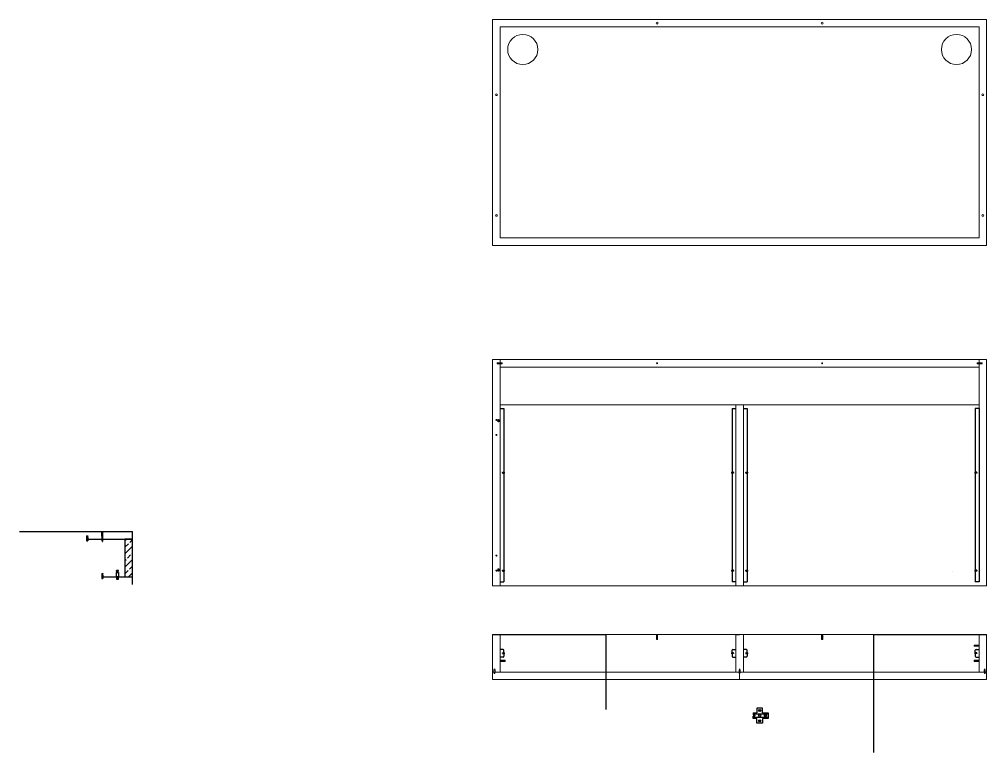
# Model space of a CAD drawing. Header units: millimetres. Extents: x -494 to 3469, y 484 to 2917.
# Drawn here: x 1075.8 to 1332.3, y 485.4 to 679.9 of the extents above; entities that cross this region are included whole.
import ezdxf

# ---------------------------------------------------------------- set-up
doc = ezdxf.new("R2010")
doc.units = ezdxf.units.MM
doc.linetypes.add('TRATTOPUNTO', pattern=[25.4, 12.7, -6.35, 0, -6.35])
doc.layers.get('DEFPOINTS').update_dxf_attribs({"color": 210})
doc.layers.add('A-ANNO-DIMS', color=40, linetype='Continuous', lineweight=18)
doc.layers.add('A-FURN', color=8, linetype='Continuous', lineweight=18)
doc.layers.add('ASSI', color=1, linetype='TRATTOPUNTO')
doc.layers.add('CAMPITURE', color=252, linetype='Continuous')
doc.layers.add('VITI', color=2, linetype='Continuous', transparency=0.2)

msp = doc.modelspace()

# ---------------------------------------------------------------- hatches: boundary and pattern name
at = {"layer": 'CAMPITURE'}
h = msp.add_hatch(dxfattribs=at)
h.set_pattern_fill('JIS_STN_2.5', color=252)
h.paths.add_polyline_path([(1105.79, 542.01), (1103.79, 542.01), (1103.79, 532.01), (1105.79, 532.01)])

# ---------------------------------------------------------------- linework, layer by layer
for p, q in [((1075.79, 544.01), (1105.79, 544.01)), ((1097.95, 543.97), (1097.62, 543.97)), ((1105.79, 542.01), (1105.79, 544.01)), ((1093.67, 542.9), (1093.64, 542.8)), ((1093.64, 542.8), (1093.94, 542.8)), ((1093.64, 542.8), (1093.64, 541.65)), ((1093.64, 541.65), (1093.94, 541.65)), ((1093.64, 541.65), (1093.67, 541.57)), ((1093.67, 542.9), (1093.67, 542.92)), ((1093.67, 542.9), (1093.67, 542.92)), ((1093.67, 542.92), (1093.92, 542.92)), ((1093.67, 542.9), (1093.92, 542.9)), ((1093.67, 542.8), (1093.67, 541.65)), ((1093.67, 541.57), (1093.92, 541.57)), ((1093.73, 541.65), (1093.73, 542.8)), ((1093.79, 542.8), (1093.79, 541.65)), ((1093.86, 541.65), (1093.86, 542.8)), ((1093.92, 542.9), (1093.92, 542.92)), ((1093.92, 542.9), (1093.94, 542.8)), ((1093.92, 541.65), (1093.92, 542.8)), ((1093.94, 541.65), (1093.92, 541.57)), ((1093.94, 542.48), (1093.94, 542.8)), ((1093.94, 542.48), (1093.94, 541.65)), ((1103.79, 542.01), (1103.79, 532.01)), ((1105.79, 532.01), (1105.79, 542.01)), ((1101.51, 533.48), (1101.51, 533.65)), ((1102.05, 533.65), (1101.51, 533.65)), ((1102.05, 533.65), (1101.51, 533.65)), ((1101.79, 533.61), (1101.75, 533.65)), ((1102.05, 533.65), (1101.79, 533.65)), ((1101.79, 533.65), (1101.79, 533.61)), ((1101.79, 533.61), (1101.83, 533.65)), ((1102.05, 533.48), (1102.05, 533.65)), ((1097.67, 532.9), (1097.64, 532.8)), ((1097.64, 532.8), (1097.94, 532.8)), ((1097.64, 532.8), (1097.64, 531.65)), ((1097.64, 531.65), (1097.94, 531.65)), ((1097.64, 531.65), (1097.67, 531.57)), ((1097.67, 532.9), (1097.67, 532.92)), ((1097.67, 532.9), (1097.67, 532.92)), ((1097.67, 532.92), (1097.92, 532.92)), ((1097.67, 532.9), (1097.92, 532.9)), ((1097.67, 532.8), (1097.67, 531.65)), ((1097.67, 531.57), (1097.92, 531.57)), ((1097.73, 531.65), (1097.73, 532.8)), ((1097.79, 532.8), (1097.79, 531.65)), ((1097.86, 531.65), (1097.86, 532.8)), ((1097.92, 532.9), (1097.92, 532.92)), ((1097.92, 532.9), (1097.94, 532.8)), ((1097.92, 531.65), (1097.92, 532.8)), ((1097.94, 531.65), (1097.92, 531.57)), ((1097.94, 532.48), (1097.94, 532.8)), ((1097.94, 532.48), (1097.94, 531.65)), ((1097.94, 532.01), (1101.61, 532.01)), ((1101.51, 533.48), (1101.66, 533.48)), ((1101.51, 532.01), (1101.51, 533.19)), ((1101.51, 533.19), (1102.06, 533.19)), ((1102.06, 532.01), (1101.51, 532.01)), ((1101.55, 531.36), (1101.55, 531.36)), ((1101.57, 531.84), (1101.65, 531.89)), ((1101.57, 531.84), (1101.68, 531.83)), ((1101.57, 531.72), (1101.65, 531.77)), ((1101.57, 531.72), (1101.68, 531.7)), ((1101.57, 531.59), (1101.65, 531.64)), ((1101.57, 531.59), (1101.68, 531.57)), ((1101.57, 531.46), (1101.65, 531.52)), ((1101.57, 531.46), (1101.68, 531.45)), ((1101.61, 531.34), (1101.61, 532.01)), ((1101.95, 531.34), (1101.61, 531.34)), ((1101.88, 531.94), (1101.65, 531.89)), ((1101.88, 531.81), (1101.65, 531.77)), ((1101.88, 531.68), (1101.65, 531.64)), ((1101.88, 531.56), (1101.65, 531.52)), ((1101.66, 533.19), (1101.66, 533.48)), ((1101.9, 533.48), (1101.66, 533.48)), ((1101.88, 531.86), (1101.68, 531.83)), ((1101.88, 531.73), (1101.68, 531.7)), ((1101.88, 531.61), (1101.68, 531.57)), ((1101.88, 531.48), (1101.68, 531.45)), ((1101.98, 531.91), (1101.88, 531.94)), ((1101.98, 531.91), (1101.88, 531.86)), ((1101.98, 531.79), (1101.88, 531.81)), ((1101.98, 531.79), (1101.88, 531.73)), ((1101.98, 531.66), (1101.88, 531.68)), ((1101.98, 531.66), (1101.88, 531.61)), ((1101.98, 531.53), (1101.88, 531.56)), ((1101.98, 531.53), (1101.88, 531.48)), ((1101.9, 533.19), (1101.9, 533.48)), ((1101.9, 533.48), (1102.05, 533.48)), ((1101.95, 532.01), (1101.95, 531.34)), ((1101.95, 532.01), (1105.79, 532.01)), ((1102.06, 533.19), (1102.06, 532.01)), ((1105.79, 530.01), (1105.79, 532.01))]:
    msp.add_line(p, q)
for points in [[(1097.88, 543.9), (1097.69, 543.9), (1097.62, 543.97), (1097.62, 544.01), (1097.95, 544.01), (1097.95, 543.97), (1097.88, 543.9)], [(1097.88, 543.9), (1097.88, 542.79), (1097.69, 542.79), (1097.69, 543.9)], [(1093.94, 542.01), (1097.71, 542.01)], [(1097.85, 542.79), (1097.85, 542.68), (1097.88, 542.67), (1097.85, 542.66), (1097.84, 542.66), (1097.72, 542.68), (1097.69, 542.7), (1097.72, 542.71), (1097.85, 542.69), (1097.85, 542.68)], [(1097.85, 542.66), (1097.85, 542.59), (1097.88, 542.58), (1097.84, 542.57), (1097.72, 542.59), (1097.69, 542.61), (1097.72, 542.62), (1097.85, 542.59)], [(1097.85, 542.57), (1097.85, 542.5), (1097.88, 542.49), (1097.84, 542.48), (1097.72, 542.5), (1097.69, 542.52), (1097.72, 542.53), (1097.85, 542.5)], [(1097.85, 542.48), (1097.85, 542.41), (1097.88, 542.4), (1097.84, 542.39), (1097.72, 542.41), (1097.69, 542.43), (1097.72, 542.44), (1097.85, 542.41)], [(1097.85, 542.39), (1097.85, 542.32), (1097.88, 542.31), (1097.84, 542.3), (1097.72, 542.32), (1097.69, 542.34), (1097.72, 542.35), (1097.85, 542.32)], [(1097.85, 542.31), (1097.85, 542.24), (1097.88, 542.22), (1097.84, 542.21), (1097.72, 542.23), (1097.69, 542.25), (1097.72, 542.26), (1097.85, 542.24)], [(1097.85, 542.22), (1097.85, 542.15), (1097.88, 542.13), (1097.84, 542.12), (1097.72, 542.15), (1097.69, 542.16), (1097.72, 542.17), (1097.85, 542.15)], [(1097.85, 542.13), (1097.85, 542.06), (1097.88, 542.04), (1097.84, 542.04), (1097.72, 542.06), (1097.69, 542.07), (1097.72, 542.08), (1097.85, 542.06)], [(1097.85, 542.04), (1097.85, 541.97), (1097.88, 541.95), (1097.84, 541.95), (1097.72, 541.97), (1097.69, 541.99), (1097.72, 541.99), (1097.85, 541.97)], [(1097.85, 541.95), (1097.85, 541.88), (1097.88, 541.86), (1097.84, 541.86), (1097.72, 541.88), (1097.69, 541.9), (1097.72, 541.9), (1097.85, 541.88)], [(1097.85, 541.86), (1097.85, 541.79), (1097.88, 541.77), (1097.84, 541.77), (1097.72, 541.79), (1097.69, 541.81), (1097.72, 541.81), (1097.85, 541.79)], [(1097.85, 541.77), (1097.85, 541.7), (1097.88, 541.68), (1097.84, 541.68), (1097.72, 541.7), (1097.69, 541.72), (1097.72, 541.73), (1097.85, 541.7)], [(1097.85, 541.68), (1097.85, 541.61), (1097.88, 541.59), (1097.84, 541.59), (1097.72, 541.61), (1097.69, 541.63), (1097.72, 541.64), (1097.85, 541.61)], [(1097.85, 541.59), (1097.85, 541.52), (1097.88, 541.5), (1097.84, 541.5), (1097.72, 541.52), (1097.69, 541.54), (1097.72, 541.55), (1097.85, 541.52)], [(1097.85, 542.79), (1097.71, 542.79), (1097.71, 542.71)], [(1097.71, 542.62), (1097.71, 542.69), (1097.72, 542.68), (1097.84, 542.66), (1097.85, 542.66)], [(1097.71, 542.53), (1097.71, 542.6), (1097.72, 542.59), (1097.84, 542.57), (1097.85, 542.57)], [(1097.71, 542.44), (1097.71, 542.51), (1097.72, 542.5), (1097.84, 542.48), (1097.85, 542.48)], [(1097.71, 542.35), (1097.71, 542.42), (1097.72, 542.41), (1097.84, 542.39), (1097.85, 542.39)], [(1097.71, 542.26), (1097.71, 542.33), (1097.72, 542.32), (1097.84, 542.3), (1097.85, 542.31)], [(1097.71, 542.17), (1097.71, 542.24), (1097.72, 542.24), (1097.84, 542.21), (1097.85, 542.22)], [(1097.71, 542.08), (1097.71, 542.15), (1097.72, 542.15), (1097.84, 542.12), (1097.85, 542.13)], [(1097.71, 541.99), (1097.71, 542.06), (1097.72, 542.06), (1097.84, 542.04), (1097.85, 542.04)], [(1097.71, 541.9), (1097.71, 541.97), (1097.72, 541.97), (1097.84, 541.95), (1097.85, 541.95)], [(1097.71, 541.81), (1097.71, 541.88), (1097.72, 541.88), (1097.84, 541.86), (1097.85, 541.86)], [(1097.71, 541.72), (1097.71, 541.79), (1097.72, 541.79), (1097.84, 541.77), (1097.85, 541.77)], [(1097.71, 541.63), (1097.71, 541.7), (1097.72, 541.7), (1097.84, 541.68), (1097.85, 541.68)], [(1097.71, 541.54), (1097.71, 541.61), (1097.72, 541.61), (1097.84, 541.59), (1097.85, 541.59)], [(1097.71, 541.52), (1097.71, 541.4), (1097.85, 541.4), (1097.85, 541.5)], [(1097.85, 542.01), (1105.79, 542.01)], [(1103.79, 542.01), (1103.79, 532.01), (1105.79, 532.01), (1105.79, 542.01), (1103.79, 542.01)]]:
    msp.add_lwpolyline(points)
at = {"layer": 'A-ANNO-DIMS'}
for p, q in [((1202.27, 573.66), (1202.15, 573.66)), ((1202.27, 573.64), (1202.15, 573.64)), ((1202.27, 573.66), (1202.27, 573.78)), ((1202.27, 573.64), (1202.27, 573.52)), ((1202.29, 573.66), (1202.29, 573.78)), ((1202.29, 573.66), (1202.42, 573.66)), ((1202.29, 573.64), (1202.29, 573.52)), ((1202.29, 573.64), (1202.42, 573.64)), ((1203.98, 559.75), (1203.97, 559.69)), ((1203.99, 559.6), (1203.97, 559.69)), ((1203.98, 559.75), (1204, 559.71)), ((1203.98, 559.75), (1203.98, 559.75)), ((1204.01, 559.55), (1203.99, 559.6)), ((1204.02, 559.59), (1204, 559.71)), ((1204.01, 559.55), (1204.02, 559.59)), ((1204.07, 559.75), (1204.06, 559.69)), ((1204.08, 559.6), (1204.06, 559.69)), ((1204.07, 559.75), (1204.09, 559.71)), ((1204.07, 559.75), (1204.07, 559.75)), ((1204.1, 559.55), (1204.08, 559.6)), ((1204.11, 559.59), (1204.09, 559.71)), ((1204.1, 559.55), (1204.11, 559.59)), ((1204.15, 559.75), (1204.14, 559.69)), ((1204.16, 559.6), (1204.14, 559.69)), ((1204.15, 559.75), (1204.18, 559.71)), ((1204.15, 559.75), (1204.15, 559.75)), ((1204.19, 559.55), (1204.16, 559.6)), ((1204.2, 559.59), (1204.18, 559.71)), ((1204.19, 559.55), (1204.2, 559.59)), ((1204.24, 559.75), (1204.23, 559.69)), ((1204.25, 559.6), (1204.23, 559.69)), ((1204.24, 559.75), (1204.26, 559.71)), ((1204.24, 559.75), (1204.24, 559.75)), ((1204.27, 559.55), (1204.25, 559.6)), ((1204.29, 559.59), (1204.26, 559.71)), ((1204.27, 559.55), (1204.29, 559.59)), ((1204.42, 559.76), (1204.28, 559.72)), ((1204.41, 559.53), (1204.28, 559.57)), ((1204.28, 559.57), (1204.42, 559.53)), ((1204.42, 559.72), (1204.42, 559.76)), ((1204.42, 559.72), (1204.42, 559.54)), ((1204.42, 559.54), (1204.42, 559.54)), ((1264.65, 559.72), (1264.65, 559.76)), ((1264.65, 559.76), (1264.78, 559.72)), ((1264.65, 559.72), (1264.65, 559.54)), ((1264.78, 559.57), (1264.65, 559.53)), ((1264.65, 559.54), (1264.65, 559.54)), ((1264.66, 559.53), (1264.78, 559.57)), ((1264.78, 559.59), (1264.81, 559.71)), ((1264.8, 559.55), (1264.78, 559.59)), ((1264.8, 559.55), (1264.82, 559.6)), ((1264.83, 559.75), (1264.81, 559.71)), ((1264.82, 559.6), (1264.84, 559.69)), ((1264.83, 559.75), (1264.84, 559.69)), ((1264.83, 559.75), (1264.83, 559.75)), ((1264.87, 559.59), (1264.89, 559.71)), ((1264.88, 559.55), (1264.87, 559.59)), ((1264.88, 559.55), (1264.91, 559.6)), ((1264.92, 559.75), (1264.89, 559.71)), ((1264.91, 559.6), (1264.93, 559.69)), ((1264.92, 559.75), (1264.93, 559.69)), ((1264.92, 559.75), (1264.92, 559.75)), ((1264.96, 559.59), (1264.98, 559.71)), ((1264.97, 559.55), (1264.96, 559.59)), ((1264.97, 559.55), (1264.99, 559.6)), ((1265, 559.75), (1264.98, 559.71)), ((1264.99, 559.6), (1265.01, 559.69)), ((1265, 559.75), (1265.01, 559.69)), ((1265, 559.75), (1265, 559.75)), ((1265.05, 559.59), (1265.07, 559.71)), ((1265.06, 559.55), (1265.05, 559.59)), ((1265.06, 559.55), (1265.08, 559.6)), ((1265.09, 559.75), (1265.07, 559.71)), ((1265.08, 559.6), (1265.1, 559.69)), ((1265.09, 559.75), (1265.1, 559.69)), ((1265.09, 559.75), (1265.09, 559.75)), ((1268.48, 559.75), (1268.47, 559.69)), ((1268.49, 559.6), (1268.47, 559.69)), ((1268.48, 559.75), (1268.5, 559.71)), ((1268.48, 559.75), (1268.48, 559.75)), ((1268.51, 559.55), (1268.49, 559.6)), ((1268.52, 559.59), (1268.5, 559.71)), ((1268.51, 559.55), (1268.52, 559.59)), ((1268.57, 559.75), (1268.56, 559.69)), ((1268.58, 559.6), (1268.56, 559.69)), ((1268.57, 559.75), (1268.59, 559.71)), ((1268.57, 559.75), (1268.57, 559.75)), ((1268.6, 559.55), (1268.58, 559.6)), ((1268.61, 559.59), (1268.59, 559.71)), ((1268.6, 559.55), (1268.61, 559.59)), ((1268.65, 559.75), (1268.64, 559.69)), ((1268.66, 559.6), (1268.64, 559.69)), ((1268.65, 559.75), (1268.68, 559.71)), ((1268.65, 559.75), (1268.65, 559.75)), ((1268.69, 559.55), (1268.66, 559.6)), ((1268.7, 559.59), (1268.68, 559.71)), ((1268.69, 559.55), (1268.7, 559.59)), ((1268.74, 559.75), (1268.73, 559.69)), ((1268.75, 559.6), (1268.73, 559.69)), ((1268.74, 559.75), (1268.76, 559.71)), ((1268.74, 559.75), (1268.74, 559.75)), ((1268.77, 559.55), (1268.75, 559.6)), ((1268.79, 559.59), (1268.76, 559.71)), ((1268.77, 559.55), (1268.79, 559.59)), ((1268.92, 559.76), (1268.78, 559.72)), ((1268.91, 559.53), (1268.78, 559.57)), ((1268.78, 559.57), (1268.92, 559.53)), ((1268.92, 559.72), (1268.92, 559.76)), ((1268.92, 559.72), (1268.92, 559.54)), ((1268.92, 559.54), (1268.92, 559.54)), ((1329.15, 559.72), (1329.15, 559.76)), ((1329.15, 559.76), (1329.28, 559.72)), ((1329.15, 559.72), (1329.15, 559.54)), ((1329.28, 559.57), (1329.15, 559.53)), ((1329.15, 559.54), (1329.15, 559.54)), ((1329.16, 559.53), (1329.28, 559.57)), ((1329.28, 559.59), (1329.31, 559.71)), ((1329.3, 559.55), (1329.28, 559.59)), ((1329.3, 559.55), (1329.32, 559.6)), ((1329.33, 559.75), (1329.31, 559.71)), ((1329.32, 559.6), (1329.34, 559.69)), ((1329.33, 559.75), (1329.34, 559.69)), ((1329.33, 559.75), (1329.33, 559.75)), ((1329.37, 559.59), (1329.39, 559.71)), ((1329.38, 559.55), (1329.37, 559.59)), ((1329.38, 559.55), (1329.41, 559.6)), ((1329.42, 559.75), (1329.39, 559.71)), ((1329.41, 559.6), (1329.43, 559.69)), ((1329.42, 559.75), (1329.43, 559.69)), ((1329.42, 559.75), (1329.42, 559.75)), ((1329.46, 559.59), (1329.48, 559.71)), ((1329.47, 559.55), (1329.46, 559.59)), ((1329.47, 559.55), (1329.49, 559.6)), ((1329.5, 559.75), (1329.48, 559.71)), ((1329.49, 559.6), (1329.51, 559.69)), ((1329.5, 559.75), (1329.51, 559.69)), ((1329.5, 559.75), (1329.5, 559.75)), ((1329.55, 559.59), (1329.57, 559.71)), ((1329.56, 559.55), (1329.55, 559.59)), ((1329.56, 559.55), (1329.58, 559.6)), ((1329.59, 559.75), (1329.57, 559.71)), ((1329.58, 559.6), (1329.6, 559.69)), ((1329.59, 559.75), (1329.6, 559.69)), ((1329.59, 559.75), (1329.59, 559.75)), ((1202.27, 533.66), (1202.15, 533.66)), ((1202.27, 533.64), (1202.15, 533.64)), ((1202.27, 533.66), (1202.27, 533.78)), ((1202.27, 533.64), (1202.27, 533.52)), ((1202.29, 533.66), (1202.29, 533.78)), ((1202.29, 533.66), (1202.42, 533.66)), ((1202.29, 533.64), (1202.29, 533.52)), ((1202.29, 533.64), (1202.42, 533.64)), ((1203.98, 533.75), (1203.97, 533.69)), ((1203.99, 533.6), (1203.97, 533.69)), ((1203.98, 533.75), (1204, 533.71)), ((1203.98, 533.75), (1203.98, 533.75)), ((1204.01, 533.55), (1203.99, 533.6)), ((1204.02, 533.59), (1204, 533.71)), ((1204.01, 533.55), (1204.02, 533.59)), ((1204.07, 533.75), (1204.06, 533.69)), ((1204.08, 533.6), (1204.06, 533.69)), ((1204.07, 533.75), (1204.09, 533.71)), ((1204.07, 533.75), (1204.07, 533.75)), ((1204.1, 533.55), (1204.08, 533.6)), ((1204.11, 533.59), (1204.09, 533.71)), ((1204.1, 533.55), (1204.11, 533.59)), ((1204.15, 533.75), (1204.14, 533.69)), ((1204.16, 533.6), (1204.14, 533.69)), ((1204.15, 533.75), (1204.18, 533.71)), ((1204.15, 533.75), (1204.15, 533.75)), ((1204.19, 533.55), (1204.16, 533.6)), ((1204.2, 533.59), (1204.18, 533.71)), ((1204.19, 533.55), (1204.2, 533.59)), ((1204.24, 533.75), (1204.23, 533.69)), ((1204.25, 533.6), (1204.23, 533.69)), ((1204.24, 533.75), (1204.26, 533.71)), ((1204.24, 533.75), (1204.24, 533.75)), ((1204.27, 533.55), (1204.25, 533.6)), ((1204.29, 533.59), (1204.26, 533.71)), ((1204.27, 533.55), (1204.29, 533.59)), ((1204.42, 533.76), (1204.28, 533.72)), ((1204.41, 533.53), (1204.28, 533.57)), ((1204.28, 533.57), (1204.42, 533.53)), ((1204.42, 533.72), (1204.42, 533.76)), ((1204.42, 533.72), (1204.42, 533.54)), ((1204.42, 533.54), (1204.42, 533.54)), ((1264.65, 533.72), (1264.65, 533.76)), ((1264.65, 533.76), (1264.78, 533.72)), ((1264.65, 533.72), (1264.65, 533.54)), ((1264.78, 533.57), (1264.65, 533.53)), ((1264.65, 533.54), (1264.65, 533.54)), ((1264.66, 533.53), (1264.78, 533.57)), ((1264.78, 533.59), (1264.81, 533.71)), ((1264.8, 533.55), (1264.78, 533.59)), ((1264.8, 533.55), (1264.82, 533.6)), ((1264.83, 533.75), (1264.81, 533.71)), ((1264.82, 533.6), (1264.84, 533.69)), ((1264.83, 533.75), (1264.84, 533.69)), ((1264.83, 533.75), (1264.83, 533.75)), ((1264.87, 533.59), (1264.89, 533.71)), ((1264.88, 533.55), (1264.87, 533.59)), ((1264.88, 533.55), (1264.91, 533.6)), ((1264.92, 533.75), (1264.89, 533.71)), ((1264.91, 533.6), (1264.93, 533.69)), ((1264.92, 533.75), (1264.93, 533.69)), ((1264.92, 533.75), (1264.92, 533.75)), ((1264.96, 533.59), (1264.98, 533.71)), ((1264.97, 533.55), (1264.96, 533.59)), ((1264.97, 533.55), (1264.99, 533.6)), ((1265, 533.75), (1264.98, 533.71)), ((1264.99, 533.6), (1265.01, 533.69)), ((1265, 533.75), (1265.01, 533.69)), ((1265, 533.75), (1265, 533.75)), ((1265.05, 533.59), (1265.07, 533.71)), ((1265.06, 533.55), (1265.05, 533.59)), ((1265.06, 533.55), (1265.08, 533.6)), ((1265.09, 533.75), (1265.07, 533.71)), ((1265.08, 533.6), (1265.1, 533.69)), ((1265.09, 533.75), (1265.1, 533.69)), ((1265.09, 533.75), (1265.09, 533.75)), ((1268.48, 533.75), (1268.47, 533.69)), ((1268.49, 533.6), (1268.47, 533.69)), ((1268.48, 533.75), (1268.5, 533.71)), ((1268.48, 533.75), (1268.48, 533.75)), ((1268.51, 533.55), (1268.49, 533.6)), ((1268.52, 533.59), (1268.5, 533.71)), ((1268.51, 533.55), (1268.52, 533.59)), ((1268.57, 533.75), (1268.56, 533.69)), ((1268.58, 533.6), (1268.56, 533.69)), ((1268.57, 533.75), (1268.59, 533.71)), ((1268.57, 533.75), (1268.57, 533.75)), ((1268.6, 533.55), (1268.58, 533.6)), ((1268.61, 533.59), (1268.59, 533.71)), ((1268.6, 533.55), (1268.61, 533.59)), ((1268.65, 533.75), (1268.64, 533.69)), ((1268.66, 533.6), (1268.64, 533.69)), ((1268.65, 533.75), (1268.68, 533.71)), ((1268.65, 533.75), (1268.65, 533.75)), ((1268.69, 533.55), (1268.66, 533.6)), ((1268.7, 533.59), (1268.68, 533.71)), ((1268.69, 533.55), (1268.7, 533.59)), ((1268.74, 533.75), (1268.73, 533.69)), ((1268.75, 533.6), (1268.73, 533.69)), ((1268.74, 533.75), (1268.76, 533.71)), ((1268.74, 533.75), (1268.74, 533.75)), ((1268.77, 533.55), (1268.75, 533.6)), ((1268.79, 533.59), (1268.76, 533.71)), ((1268.77, 533.55), (1268.79, 533.59)), ((1268.92, 533.76), (1268.78, 533.72)), ((1268.91, 533.53), (1268.78, 533.57)), ((1268.78, 533.57), (1268.92, 533.53)), ((1268.92, 533.72), (1268.92, 533.76)), ((1268.92, 533.72), (1268.92, 533.54)), ((1268.92, 533.54), (1268.92, 533.54)), ((1329.15, 533.72), (1329.15, 533.76)), ((1329.15, 533.76), (1329.28, 533.72)), ((1329.15, 533.72), (1329.15, 533.54)), ((1329.28, 533.57), (1329.15, 533.53)), ((1329.15, 533.54), (1329.15, 533.54)), ((1329.16, 533.53), (1329.28, 533.57)), ((1329.28, 533.59), (1329.31, 533.71)), ((1329.3, 533.55), (1329.28, 533.59)), ((1329.3, 533.55), (1329.32, 533.6)), ((1329.33, 533.75), (1329.31, 533.71)), ((1329.32, 533.6), (1329.34, 533.69)), ((1329.33, 533.75), (1329.34, 533.69)), ((1329.33, 533.75), (1329.33, 533.75)), ((1329.37, 533.59), (1329.39, 533.71)), ((1329.38, 533.55), (1329.37, 533.59)), ((1329.38, 533.55), (1329.41, 533.6)), ((1329.42, 533.75), (1329.39, 533.71)), ((1329.41, 533.6), (1329.43, 533.69)), ((1329.42, 533.75), (1329.43, 533.69)), ((1329.42, 533.75), (1329.42, 533.75)), ((1329.46, 533.59), (1329.48, 533.71)), ((1329.47, 533.55), (1329.46, 533.59)), ((1329.47, 533.55), (1329.49, 533.6)), ((1329.5, 533.75), (1329.48, 533.71)), ((1329.49, 533.6), (1329.51, 533.69)), ((1329.5, 533.75), (1329.51, 533.69)), ((1329.5, 533.75), (1329.5, 533.75)), ((1329.55, 533.59), (1329.57, 533.71)), ((1329.56, 533.55), (1329.55, 533.59)), ((1329.56, 533.55), (1329.58, 533.6)), ((1329.59, 533.75), (1329.57, 533.71)), ((1329.58, 533.6), (1329.6, 533.69)), ((1329.59, 533.75), (1329.6, 533.69)), ((1329.59, 533.75), (1329.59, 533.75)), ((1203.28, 516.74), (1203.28, 513.74)), ((1203.98, 511.84), (1203.97, 511.79)), ((1203.99, 511.69), (1203.97, 511.79)), ((1203.98, 511.84), (1204, 511.8)), ((1203.98, 511.84), (1203.98, 511.84)), ((1204.01, 511.64), (1203.99, 511.69)), ((1204.02, 511.69), (1204, 511.8)), ((1204.01, 511.64), (1204.02, 511.69)), ((1204.07, 511.84), (1204.06, 511.79)), ((1204.08, 511.69), (1204.06, 511.79)), ((1204.07, 511.84), (1204.09, 511.8)), ((1204.07, 511.84), (1204.07, 511.84)), ((1204.1, 511.64), (1204.08, 511.69)), ((1204.11, 511.69), (1204.09, 511.8)), ((1204.1, 511.64), (1204.11, 511.69)), ((1204.15, 511.84), (1204.14, 511.79)), ((1204.16, 511.69), (1204.14, 511.79)), ((1204.15, 511.84), (1204.18, 511.8)), ((1204.15, 511.84), (1204.15, 511.84)), ((1204.19, 511.64), (1204.16, 511.69)), ((1204.2, 511.69), (1204.18, 511.8)), ((1204.19, 511.64), (1204.2, 511.69)), ((1204.24, 511.84), (1204.23, 511.79)), ((1204.25, 511.69), (1204.23, 511.79)), ((1204.24, 511.84), (1204.26, 511.8)), ((1204.24, 511.84), (1204.24, 511.84)), ((1204.27, 511.64), (1204.25, 511.69)), ((1204.29, 511.69), (1204.26, 511.8)), ((1204.27, 511.64), (1204.29, 511.69)), ((1204.42, 511.86), (1204.28, 511.82)), ((1204.41, 511.63), (1204.28, 511.67)), ((1204.28, 511.67), (1204.42, 511.63)), ((1204.42, 511.82), (1204.42, 511.85)), ((1204.42, 511.82), (1204.42, 511.64)), ((1204.42, 511.64), (1204.42, 511.63)), ((1264.65, 511.86), (1264.78, 511.82)), ((1264.65, 511.82), (1264.65, 511.85)), ((1264.65, 511.82), (1264.65, 511.64)), ((1264.78, 511.67), (1264.65, 511.63)), ((1264.65, 511.64), (1264.65, 511.63)), ((1264.66, 511.63), (1264.78, 511.67)), ((1264.78, 511.69), (1264.81, 511.8)), ((1264.8, 511.64), (1264.78, 511.69)), ((1264.8, 511.64), (1264.82, 511.69)), ((1264.83, 511.84), (1264.81, 511.8)), ((1264.82, 511.69), (1264.84, 511.79)), ((1264.83, 511.84), (1264.84, 511.79)), ((1264.83, 511.84), (1264.83, 511.84)), ((1264.87, 511.69), (1264.89, 511.8)), ((1264.88, 511.64), (1264.87, 511.69)), ((1264.88, 511.64), (1264.91, 511.69)), ((1264.92, 511.84), (1264.89, 511.8)), ((1264.91, 511.69), (1264.93, 511.79)), ((1264.92, 511.84), (1264.93, 511.79)), ((1264.92, 511.84), (1264.92, 511.84)), ((1264.96, 511.69), (1264.98, 511.8)), ((1264.97, 511.64), (1264.96, 511.69)), ((1264.97, 511.64), (1264.99, 511.69)), ((1265, 511.84), (1264.98, 511.8)), ((1264.99, 511.69), (1265.01, 511.79)), ((1265, 511.84), (1265.01, 511.79)), ((1265, 511.84), (1265, 511.84)), ((1265.05, 511.69), (1265.07, 511.8)), ((1265.06, 511.64), (1265.05, 511.69)), ((1265.06, 511.64), (1265.08, 511.69)), ((1265.09, 511.84), (1265.07, 511.8)), ((1265.08, 511.69), (1265.1, 511.79)), ((1265.09, 511.84), (1265.1, 511.79)), ((1265.09, 511.84), (1265.09, 511.84)), ((1268.48, 511.84), (1268.47, 511.79)), ((1268.49, 511.69), (1268.47, 511.79)), ((1268.48, 511.84), (1268.5, 511.8)), ((1268.48, 511.84), (1268.48, 511.84)), ((1268.51, 511.64), (1268.49, 511.69)), ((1268.52, 511.69), (1268.5, 511.8)), ((1268.51, 511.64), (1268.52, 511.69)), ((1268.57, 511.84), (1268.56, 511.79)), ((1268.58, 511.69), (1268.56, 511.79)), ((1268.57, 511.84), (1268.59, 511.8)), ((1268.57, 511.84), (1268.57, 511.84)), ((1268.6, 511.64), (1268.58, 511.69)), ((1268.61, 511.69), (1268.59, 511.8)), ((1268.6, 511.64), (1268.61, 511.69)), ((1268.65, 511.84), (1268.64, 511.79)), ((1268.66, 511.69), (1268.64, 511.79)), ((1268.65, 511.84), (1268.68, 511.8)), ((1268.65, 511.84), (1268.65, 511.84)), ((1268.69, 511.64), (1268.66, 511.69)), ((1268.7, 511.69), (1268.68, 511.8)), ((1268.69, 511.64), (1268.7, 511.69)), ((1268.74, 511.84), (1268.73, 511.79)), ((1268.75, 511.69), (1268.73, 511.79)), ((1268.74, 511.84), (1268.76, 511.8)), ((1268.74, 511.84), (1268.74, 511.84)), ((1268.77, 511.64), (1268.75, 511.69)), ((1268.79, 511.69), (1268.76, 511.8)), ((1268.77, 511.64), (1268.79, 511.69)), ((1268.92, 511.86), (1268.78, 511.82)), ((1268.91, 511.63), (1268.78, 511.67)), ((1268.78, 511.67), (1268.92, 511.63)), ((1268.92, 511.82), (1268.92, 511.85)), ((1268.92, 511.82), (1268.92, 511.64)), ((1268.92, 511.64), (1268.92, 511.63)), ((1329.15, 511.86), (1329.28, 511.82)), ((1329.15, 511.82), (1329.15, 511.85)), ((1329.15, 511.82), (1329.15, 511.64)), ((1329.28, 511.67), (1329.15, 511.63)), ((1329.15, 511.64), (1329.15, 511.63)), ((1329.16, 511.63), (1329.28, 511.67)), ((1329.28, 511.69), (1329.31, 511.8)), ((1329.3, 511.64), (1329.28, 511.69)), ((1329.3, 511.64), (1329.32, 511.69)), ((1329.33, 511.84), (1329.31, 511.8)), ((1329.32, 511.69), (1329.34, 511.79)), ((1329.33, 511.84), (1329.34, 511.79)), ((1329.33, 511.84), (1329.33, 511.84)), ((1329.37, 511.69), (1329.39, 511.8)), ((1329.38, 511.64), (1329.37, 511.69)), ((1329.38, 511.64), (1329.41, 511.69)), ((1329.42, 511.84), (1329.39, 511.8)), ((1329.41, 511.69), (1329.43, 511.79)), ((1329.42, 511.84), (1329.43, 511.79)), ((1329.42, 511.84), (1329.42, 511.84)), ((1329.46, 511.69), (1329.48, 511.8)), ((1329.47, 511.64), (1329.46, 511.69)), ((1329.47, 511.64), (1329.49, 511.69)), ((1329.5, 511.84), (1329.48, 511.8)), ((1329.49, 511.69), (1329.51, 511.79)), ((1329.5, 511.84), (1329.51, 511.79)), ((1329.5, 511.84), (1329.5, 511.84)), ((1329.55, 511.69), (1329.57, 511.8)), ((1329.56, 511.64), (1329.55, 511.69)), ((1329.56, 511.64), (1329.58, 511.69)), ((1329.59, 511.84), (1329.57, 511.8)), ((1329.58, 511.69), (1329.6, 511.79)), ((1329.59, 511.84), (1329.6, 511.79)), ((1329.59, 511.84), (1329.59, 511.84)), ((1203.28, 506.74), (1203.28, 509.74)), ((1201.65, 507.48), (1201.65, 507.56)), ((1201.65, 507.56), (1201.92, 507.56)), ((1201.65, 507.56), (1201.92, 507.56)), ((1201.65, 507.56), (1201.78, 507.56)), ((1201.73, 507.48), (1201.65, 507.48)), ((1201.65, 507.33), (1201.65, 506.74)), ((1201.93, 507.33), (1201.65, 507.33)), ((1201.65, 506.74), (1201.93, 506.74)), ((1201.69, 506.69), (1201.74, 506.71)), ((1201.69, 506.69), (1201.74, 506.67)), ((1201.69, 506.63), (1201.74, 506.64)), ((1201.69, 506.63), (1201.74, 506.61)), ((1201.69, 506.57), (1201.74, 506.58)), ((1201.69, 506.57), (1201.74, 506.54)), ((1201.69, 506.51), (1201.74, 506.52)), ((1201.69, 506.5), (1201.74, 506.48)), ((1201.7, 506.74), (1201.7, 506.41)), ((1201.7, 506.41), (1201.87, 506.41)), ((1201.73, 507.33), (1201.73, 507.48)), ((1201.73, 507.48), (1201.85, 507.48)), ((1201.74, 506.71), (1201.85, 506.69)), ((1201.74, 506.67), (1201.84, 506.65)), ((1201.74, 506.64), (1201.85, 506.62)), ((1201.74, 506.61), (1201.84, 506.59)), ((1201.74, 506.58), (1201.85, 506.56)), ((1201.74, 506.54), (1201.84, 506.52)), ((1201.74, 506.52), (1201.85, 506.5)), ((1201.74, 506.48), (1201.84, 506.46)), ((1201.78, 507.54), (1201.76, 507.56)), ((1201.78, 507.56), (1201.78, 507.54)), ((1201.78, 507.54), (1201.8, 507.56)), ((1201.89, 506.66), (1201.84, 506.65)), ((1201.89, 506.6), (1201.84, 506.59)), ((1201.89, 506.53), (1201.84, 506.52)), ((1201.89, 506.47), (1201.84, 506.46)), ((1201.85, 507.33), (1201.85, 507.48)), ((1201.92, 507.48), (1201.85, 507.48)), ((1201.89, 506.66), (1201.85, 506.69)), ((1201.89, 506.6), (1201.85, 506.62)), ((1201.89, 506.53), (1201.85, 506.56)), ((1201.89, 506.47), (1201.85, 506.5)), ((1201.87, 506.41), (1201.87, 506.74)), ((1201.91, 506.42), (1201.91, 506.42)), ((1201.92, 507.48), (1201.92, 507.56)), ((1201.93, 506.74), (1201.93, 507.33)), ((1266.65, 507.48), (1266.65, 507.56)), ((1266.65, 507.56), (1266.92, 507.56)), ((1266.65, 507.56), (1266.92, 507.56)), ((1266.65, 507.56), (1266.78, 507.56)), ((1266.73, 507.48), (1266.65, 507.48)), ((1266.65, 507.33), (1266.65, 506.74)), ((1266.92, 507.33), (1266.65, 507.33)), ((1266.65, 506.74), (1266.92, 506.74)), ((1266.69, 506.7), (1266.73, 506.71)), ((1266.69, 506.69), (1266.74, 506.67)), ((1266.69, 506.63), (1266.73, 506.64)), ((1266.69, 506.63), (1266.74, 506.61)), ((1266.69, 506.57), (1266.73, 506.58)), ((1266.69, 506.57), (1266.74, 506.54)), ((1266.69, 506.51), (1266.73, 506.52)), ((1266.69, 506.51), (1266.74, 506.48)), ((1266.7, 506.74), (1266.7, 506.41)), ((1266.7, 506.41), (1266.87, 506.41)), ((1266.73, 507.33), (1266.73, 507.48)), ((1266.73, 507.48), (1266.84, 507.48)), ((1266.73, 506.71), (1266.85, 506.69)), ((1266.73, 506.64), (1266.85, 506.62)), ((1266.73, 506.58), (1266.85, 506.56)), ((1266.73, 506.52), (1266.85, 506.5)), ((1266.74, 506.67), (1266.83, 506.65)), ((1266.74, 506.61), (1266.83, 506.59)), ((1266.74, 506.54), (1266.83, 506.53)), ((1266.74, 506.48), (1266.83, 506.46)), ((1266.78, 507.54), (1266.76, 507.56)), ((1266.78, 507.56), (1266.78, 507.54)), ((1266.78, 507.54), (1266.8, 507.56)), ((1266.89, 506.66), (1266.83, 506.65)), ((1266.89, 506.6), (1266.83, 506.59)), ((1266.89, 506.53), (1266.83, 506.53)), ((1266.89, 506.47), (1266.83, 506.46)), ((1266.84, 507.33), (1266.84, 507.48)), ((1266.92, 507.48), (1266.84, 507.48)), ((1266.89, 506.66), (1266.85, 506.69)), ((1266.89, 506.6), (1266.85, 506.62)), ((1266.89, 506.53), (1266.85, 506.56)), ((1266.89, 506.47), (1266.85, 506.5)), ((1266.87, 506.41), (1266.87, 506.74)), ((1266.9, 506.42), (1266.9, 506.42)), ((1266.92, 507.48), (1266.92, 507.56)), ((1266.92, 506.74), (1266.92, 507.33)), ((1331.65, 507.48), (1331.65, 507.56)), ((1331.65, 507.56), (1331.92, 507.56)), ((1331.65, 507.56), (1331.92, 507.56)), ((1331.65, 507.56), (1331.78, 507.56)), ((1331.73, 507.48), (1331.65, 507.48)), ((1331.65, 507.33), (1331.65, 506.74)), ((1331.92, 507.33), (1331.65, 507.33)), ((1331.65, 506.74), (1331.92, 506.74)), ((1331.69, 506.7), (1331.73, 506.71)), ((1331.69, 506.69), (1331.74, 506.67)), ((1331.69, 506.63), (1331.73, 506.64)), ((1331.69, 506.63), (1331.74, 506.61)), ((1331.69, 506.57), (1331.73, 506.58)), ((1331.69, 506.57), (1331.74, 506.54)), ((1331.69, 506.51), (1331.73, 506.52)), ((1331.69, 506.5), (1331.74, 506.48)), ((1331.7, 506.74), (1331.7, 506.41)), ((1331.7, 506.41), (1331.87, 506.41)), ((1331.73, 507.33), (1331.73, 507.48)), ((1331.73, 507.48), (1331.84, 507.48)), ((1331.73, 506.71), (1331.85, 506.69)), ((1331.73, 506.64), (1331.85, 506.62)), ((1331.73, 506.58), (1331.85, 506.56)), ((1331.73, 506.52), (1331.85, 506.5)), ((1331.74, 506.67), (1331.84, 506.65)), ((1331.74, 506.61), (1331.84, 506.59)), ((1331.74, 506.54), (1331.84, 506.52)), ((1331.74, 506.48), (1331.84, 506.46)), ((1331.78, 507.54), (1331.76, 507.56)), ((1331.78, 507.56), (1331.78, 507.54)), ((1331.78, 507.54), (1331.8, 507.56)), ((1331.84, 507.33), (1331.84, 507.48)), ((1331.92, 507.48), (1331.84, 507.48)), ((1331.89, 506.66), (1331.84, 506.65)), ((1331.89, 506.6), (1331.84, 506.59)), ((1331.89, 506.53), (1331.84, 506.52)), ((1331.89, 506.47), (1331.84, 506.46)), ((1331.89, 506.66), (1331.85, 506.69)), ((1331.89, 506.6), (1331.85, 506.62)), ((1331.89, 506.53), (1331.85, 506.56)), ((1331.89, 506.47), (1331.85, 506.5)), ((1331.87, 506.41), (1331.87, 506.74)), ((1331.9, 506.42), (1331.9, 506.42)), ((1331.92, 507.48), (1331.92, 507.56)), ((1331.92, 506.74), (1331.92, 507.33))]:
    msp.add_line(p, q, dxfattribs=at)
for points in [[(1202.88, 573.17), (1202.94, 573.17), (1202.94, 573.75), (1202.88, 573.75), (1202.88, 573.2), (1202.71, 573.2), (1202.71, 573.17), (1202.65, 573.17), (1202.65, 573.75), (1202.71, 573.75), (1202.71, 573.2), (1202.71, 573.32), (1202.88, 573.32), (1202.88, 573.39), (1202.71, 573.39)], [(1203.26, 573.67), (1202.94, 573.67), (1202.94, 573.63), (1203.26, 573.63), (1203.26, 573.6), (1202.94, 573.6), (1202.94, 573.57), (1203.26, 573.57), (1203.26, 573.48), (1202.94, 573.48), (1202.94, 573.44), (1203.26, 573.44), (1203.26, 573.4), (1202.94, 573.4), (1202.94, 573.37), (1203.26, 573.37), (1203.26, 573.29), (1202.94, 573.29), (1202.94, 573.26), (1203.23, 573.26)], [(1203.28, 573.75), (1203.26, 573.75), (1203.26, 573.29), (1203.23, 573.29), (1203.23, 573.2), (1203.26, 573.2), (1203.26, 573.17), (1203.28, 573.17), (1203.28, 573.75)], [(1202.88, 534.12), (1202.94, 534.12), (1202.94, 533.54), (1202.88, 533.54), (1202.88, 534.1), (1202.71, 534.1), (1202.71, 534.12), (1202.65, 534.12), (1202.65, 533.54), (1202.71, 533.54), (1202.71, 534.1), (1202.71, 533.98), (1202.88, 533.98), (1202.88, 533.91), (1202.71, 533.91)], [(1203.26, 533.63), (1202.94, 533.63), (1202.94, 533.67), (1203.26, 533.67), (1203.26, 533.7), (1202.94, 533.7), (1202.94, 533.73), (1203.26, 533.73), (1203.26, 533.82), (1202.94, 533.82), (1202.94, 533.86), (1203.26, 533.86), (1203.26, 533.89), (1202.94, 533.89), (1202.94, 533.93), (1203.26, 533.93), (1203.26, 534.01), (1202.94, 534.01), (1202.94, 534.03), (1203.23, 534.03)], [(1203.28, 533.54), (1203.26, 533.54), (1203.26, 534.01), (1203.23, 534.01), (1203.23, 534.1), (1203.26, 534.1), (1203.26, 534.12), (1203.28, 534.12), (1203.28, 533.54)]]:
    msp.add_lwpolyline(points, dxfattribs=at)
for points in [[(1204.28, 559.57), (1204.28, 559.72), (1203.91, 559.72), (1203.91, 559.57)], [(1264.78, 559.57), (1264.78, 559.72), (1265.15, 559.72), (1265.15, 559.57)], [(1268.78, 559.57), (1268.78, 559.72), (1268.41, 559.72), (1268.41, 559.57)], [(1329.28, 559.57), (1329.28, 559.72), (1329.65, 559.72), (1329.65, 559.57)], [(1204.28, 533.57), (1204.28, 533.72), (1203.91, 533.72), (1203.91, 533.57)], [(1264.78, 533.57), (1264.78, 533.72), (1265.15, 533.72), (1265.15, 533.57)], [(1268.78, 533.57), (1268.78, 533.72), (1268.41, 533.72), (1268.41, 533.57)], [(1329.28, 533.57), (1329.28, 533.72), (1329.65, 533.72), (1329.65, 533.57)], [(1204.28, 511.67), (1204.28, 511.82), (1203.91, 511.82), (1203.91, 511.67)], [(1264.78, 511.67), (1264.78, 511.82), (1265.15, 511.82), (1265.15, 511.67)], [(1268.78, 511.67), (1268.78, 511.82), (1268.41, 511.82), (1268.41, 511.67)], [(1329.28, 511.67), (1329.28, 511.82), (1329.65, 511.82), (1329.65, 511.67)]]:
    msp.add_lwpolyline(points, close=True, dxfattribs=at)
for centre, radius in [((1244.88, 678.9), 0.242), ((1288.68, 678.9), 0.242), ((1202.28, 659.9), 0.242), ((1331.28, 659.9), 0.242), ((1202.28, 627.9), 0.242), ((1331.28, 627.9), 0.242), ((1244.88, 588.65), 0.121), ((1288.68, 588.65), 0.121), ((1202.28, 573.65), 0.131), ((1202.28, 569.65), 0.121), ((1202.28, 537.65), 0.121), ((1202.28, 533.65), 0.131)]:
    msp.add_circle(centre, radius, dxfattribs=at)
for centre, start, end in [((1204.42, 559.76), 0, 106.5172), ((1204.42, 559.54), 253.4783, 0), ((1264.65, 559.76), 73.4828, 180), ((1264.65, 559.54), 180, 286.5217), ((1268.92, 559.76), 0, 106.5172), ((1268.92, 559.54), 253.4783, 0), ((1329.15, 559.76), 73.4828, 180), ((1329.15, 559.54), 180, 286.5217), ((1204.42, 533.76), 0, 106.5172), ((1204.42, 533.54), 253.4783, 0), ((1264.65, 533.76), 73.4828, 180), ((1264.65, 533.54), 180, 286.5217), ((1268.92, 533.76), 0, 106.5172), ((1268.92, 533.54), 253.4783, 0), ((1329.15, 533.76), 73.4828, 180), ((1329.15, 533.54), 180, 286.5217), ((1204.42, 511.85), 0, 106.5172), ((1204.42, 511.63), 253.4783, 0), ((1264.65, 511.85), 73.4828, 180), ((1264.65, 511.63), 180, 286.5217), ((1268.92, 511.85), 0, 106.5172), ((1268.92, 511.63), 253.4783, 0), ((1329.15, 511.85), 73.4828, 180), ((1329.15, 511.63), 180, 286.5217)]:
    msp.add_arc(centre, 0.005, start, end, dxfattribs=at)
at = {"layer": 'A-FURN'}
for p, q in [((1201.28, 679.9), (1203.28, 679.9)), ((1201.28, 679.9), (1201.28, 677.9)), ((1201.28, 679.9), (1205.28, 679.9)), ((1203.28, 677.9), (1203.28, 621.9)), ((1203.28, 677.9), (1330.28, 677.9)), ((1330.28, 677.9), (1330.28, 621.9)), ((1203.28, 621.9), (1330.28, 621.9)), ((1201.28, 619.9), (1266.78, 619.9)), ((1201.28, 589.65), (1201.28, 529.65)), ((1201.28, 589.65), (1332.28, 589.65)), ((1201.28, 589.65), (1201.28, 585.65)), ((1201.28, 589.65), (1244.88, 589.65)), ((1202.57, 588.81), (1202.49, 588.79)), ((1202.49, 588.54), (1202.49, 588.79)), ((1202.57, 588.51), (1202.49, 588.54)), ((1202.57, 588.51), (1202.57, 588.81)), ((1203.4, 588.81), (1202.57, 588.81)), ((1202.57, 588.79), (1203.73, 588.79)), ((1202.57, 588.73), (1203.73, 588.73)), ((1203.73, 588.66), (1202.57, 588.66)), ((1202.57, 588.6), (1203.73, 588.6)), ((1203.73, 588.54), (1202.57, 588.54)), ((1203.73, 588.51), (1202.57, 588.51)), ((1203.28, 577.65), (1203.28, 589.65)), ((1203.28, 589.65), (1203.28, 587.65)), ((1203.28, 589.65), (1203.28, 588.65)), ((1203.28, 587.65), (1330.28, 587.65)), ((1203.4, 588.81), (1203.73, 588.81)), ((1203.73, 588.51), (1203.73, 588.81)), ((1203.83, 588.79), (1203.73, 588.81)), ((1203.83, 588.54), (1203.73, 588.51)), ((1203.83, 588.79), (1203.84, 588.79)), ((1203.83, 588.54), (1203.83, 588.79)), ((1203.83, 588.54), (1203.84, 588.54)), ((1203.83, 588.54), (1203.84, 588.54)), ((1203.84, 588.54), (1203.84, 588.79)), ((1265.79, 589.65), (1267.78, 589.65)), ((1288.68, 589.65), (1332.28, 589.65)), ((1329.78, 588.79), (1329.76, 588.79)), ((1329.76, 588.54), (1329.76, 588.79)), ((1329.78, 588.54), (1329.76, 588.54)), ((1329.78, 588.54), (1329.76, 588.54)), ((1329.78, 588.79), (1329.88, 588.81)), ((1329.78, 588.54), (1329.78, 588.79)), ((1329.78, 588.54), (1329.88, 588.51)), ((1329.88, 588.51), (1329.88, 588.81)), ((1330.2, 588.81), (1329.88, 588.81)), ((1331.03, 588.79), (1329.88, 588.79)), ((1331.03, 588.73), (1329.88, 588.73)), ((1329.88, 588.66), (1331.03, 588.66)), ((1331.03, 588.6), (1329.88, 588.6)), ((1329.88, 588.54), (1331.03, 588.54)), ((1329.88, 588.51), (1331.03, 588.51)), ((1330.2, 588.81), (1331.03, 588.81)), ((1330.28, 576.65), (1330.28, 589.65)), ((1331.03, 588.51), (1331.03, 588.81)), ((1331.03, 588.81), (1331.12, 588.79)), ((1331.03, 588.51), (1331.12, 588.54)), ((1331.12, 588.54), (1331.12, 588.79)), ((1332.28, 589.65), (1332.28, 529.65)), ((1203.28, 577.65), (1203.28, 529.65)), ((1203.28, 577.65), (1330.28, 577.65)), ((1265.78, 529.65), (1265.78, 577.65)), ((1265.78, 577.65), (1267.78, 577.65)), ((1267.78, 577.65), (1267.78, 529.65)), ((1202.29, 573.64), (1202.27, 573.66)), ((1202.27, 573.64), (1202.29, 573.66)), ((1265.78, 529.65), (1265.78, 559.65)), ((1201.28, 529.65), (1201.28, 533.65)), ((1202.29, 533.66), (1202.27, 533.64)), ((1202.27, 533.66), (1202.29, 533.64)), ((1332.28, 529.65), (1201.28, 529.65)), ((1203.28, 529.65), (1201.28, 529.65)), ((1203.28, 529.65), (1201.28, 529.65)), ((1267.78, 529.65), (1265.78, 529.65)), ((1265.78, 529.65), (1266.78, 529.65)), ((1330.28, 529.65), (1332.28, 529.65)), ((1332.28, 529.65), (1332.28, 529.65)), ((1201.28, 506.74), (1201.28, 516.74)), ((1201.28, 516.74), (1203.28, 516.74)), ((1201.28, 516.74), (1201.28, 512.74)), ((1201.28, 516.74), (1244.88, 516.74)), ((1203.28, 516.74), (1203.28, 506.74)), ((1203.28, 516.74), (1330.28, 516.74)), ((1244.73, 516.66), (1244.76, 516.74)), ((1244.73, 516.66), (1245.03, 516.66)), ((1244.73, 515.51), (1244.73, 516.66)), ((1244.76, 516.74), (1245.01, 516.74)), ((1244.76, 515.51), (1244.76, 516.66)), ((1244.82, 516.66), (1244.82, 515.51)), ((1244.88, 516.74), (1244.88, 515.74)), ((1244.88, 515.51), (1244.88, 516.66)), ((1244.95, 516.66), (1244.95, 515.51)), ((1245.03, 516.66), (1245.01, 516.74)), ((1245.01, 516.66), (1245.01, 515.51)), ((1245.03, 515.83), (1245.03, 516.66)), ((1245.03, 515.83), (1245.03, 515.51)), ((1265.78, 506.74), (1265.78, 516.74)), ((1265.78, 516.74), (1267.78, 516.74)), ((1265.78, 516.74), (1265.78, 512.74)), ((1267.78, 516.74), (1267.78, 506.74)), ((1288.53, 516.66), (1288.56, 516.74)), ((1288.53, 516.66), (1288.83, 516.66)), ((1288.53, 515.51), (1288.53, 516.66)), ((1288.56, 516.74), (1288.81, 516.74)), ((1288.56, 515.51), (1288.56, 516.66)), ((1288.62, 516.66), (1288.62, 515.51)), ((1288.68, 516.74), (1332.28, 516.74)), ((1288.68, 516.74), (1288.68, 515.74)), ((1288.68, 515.51), (1288.68, 516.66)), ((1288.75, 516.66), (1288.75, 515.51)), ((1288.83, 516.66), (1288.81, 516.74)), ((1288.81, 516.66), (1288.81, 515.51)), ((1288.83, 515.83), (1288.83, 516.66)), ((1288.83, 515.83), (1288.83, 515.51)), ((1330.28, 506.74), (1330.28, 516.74)), ((1330.28, 516.74), (1332.28, 516.74)), ((1330.28, 516.74), (1330.28, 512.74)), ((1332.28, 516.74), (1332.28, 506.74)), ((1244.73, 515.51), (1245.03, 515.51)), ((1244.76, 515.41), (1244.73, 515.51)), ((1244.76, 515.41), (1244.76, 515.39)), ((1244.76, 515.41), (1245.01, 515.41)), ((1244.76, 515.41), (1244.76, 515.39)), ((1244.76, 515.39), (1245.01, 515.39)), ((1245.01, 515.41), (1245.03, 515.51)), ((1245.01, 515.41), (1245.01, 515.39)), ((1288.53, 515.51), (1288.83, 515.51)), ((1288.56, 515.41), (1288.53, 515.51)), ((1288.56, 515.41), (1288.56, 515.39)), ((1288.56, 515.41), (1288.81, 515.41)), ((1288.56, 515.41), (1288.56, 515.39)), ((1288.56, 515.39), (1288.81, 515.39)), ((1288.81, 515.41), (1288.83, 515.51)), ((1288.81, 515.41), (1288.81, 515.39)), ((1328.95, 513.87), (1328.93, 513.87)), ((1328.93, 513.62), (1328.93, 513.87)), ((1328.95, 513.62), (1328.93, 513.62)), ((1328.95, 513.62), (1328.93, 513.62)), ((1328.95, 513.87), (1329.05, 513.89)), ((1328.95, 513.62), (1328.95, 513.87)), ((1328.95, 513.62), (1329.05, 513.59)), ((1329.05, 513.59), (1329.05, 513.89)), ((1329.37, 513.89), (1329.05, 513.89)), ((1330.2, 513.87), (1329.05, 513.87)), ((1330.2, 513.81), (1329.05, 513.81)), ((1329.05, 513.74), (1330.2, 513.74)), ((1330.2, 513.68), (1329.05, 513.68)), ((1329.05, 513.62), (1330.2, 513.62)), ((1329.05, 513.59), (1330.2, 513.59)), ((1329.37, 513.89), (1330.2, 513.89)), ((1330.2, 513.59), (1330.2, 513.89)), ((1330.2, 513.89), (1330.28, 513.87)), ((1330.2, 513.59), (1330.28, 513.62)), ((1330.28, 513.62), (1330.28, 513.87)), ((1203.37, 509.89), (1203.28, 509.87)), ((1203.28, 509.62), (1203.28, 509.87)), ((1203.37, 509.59), (1203.28, 509.62)), ((1203.37, 509.59), (1203.37, 509.89)), ((1204.2, 509.89), (1203.37, 509.89)), ((1203.37, 509.87), (1204.52, 509.87)), ((1203.37, 509.81), (1204.52, 509.81)), ((1204.52, 509.74), (1203.37, 509.74)), ((1203.37, 509.68), (1204.52, 509.68)), ((1204.52, 509.62), (1203.37, 509.62)), ((1204.52, 509.59), (1203.37, 509.59)), ((1204.2, 509.89), (1204.52, 509.89)), ((1204.52, 509.59), (1204.52, 509.89)), ((1204.62, 509.87), (1204.52, 509.89)), ((1204.62, 509.62), (1204.52, 509.59)), ((1204.62, 509.87), (1204.64, 509.87)), ((1204.62, 509.62), (1204.62, 509.87)), ((1204.62, 509.62), (1204.64, 509.62)), ((1204.62, 509.62), (1204.64, 509.62)), ((1204.64, 509.62), (1204.64, 509.87)), ((1328.95, 509.87), (1328.93, 509.87)), ((1328.93, 509.62), (1328.93, 509.87)), ((1328.95, 509.62), (1328.93, 509.62)), ((1328.95, 509.62), (1328.93, 509.62)), ((1328.95, 509.87), (1329.05, 509.89)), ((1328.95, 509.62), (1328.95, 509.87)), ((1328.95, 509.62), (1329.05, 509.59)), ((1329.05, 509.59), (1329.05, 509.89)), ((1329.37, 509.89), (1329.05, 509.89)), ((1330.2, 509.87), (1329.05, 509.87)), ((1330.2, 509.81), (1329.05, 509.81)), ((1329.05, 509.74), (1330.2, 509.74)), ((1330.2, 509.68), (1329.05, 509.68)), ((1329.05, 509.62), (1330.2, 509.62)), ((1329.05, 509.59), (1330.2, 509.59)), ((1329.37, 509.89), (1330.2, 509.89)), ((1330.2, 509.59), (1330.2, 509.89)), ((1330.2, 509.89), (1330.28, 509.87)), ((1330.2, 509.59), (1330.28, 509.62)), ((1330.28, 509.62), (1330.28, 509.87)), ((1332.28, 506.74), (1201.28, 506.74)), ((1201.28, 506.74), (1201.28, 504.74)), ((1201.28, 506.74), (1266.78, 506.74)), ((1266.78, 506.74), (1265.78, 506.74)), ((1266.78, 506.74), (1266.78, 504.74)), ((1332.28, 506.74), (1331.78, 506.74)), ((1332.28, 504.74), (1332.28, 506.74)), ((1201.28, 504.74), (1332.28, 504.74)), ((1265.78, 504.74), (1267.78, 504.74))]:
    msp.add_line(p, q, dxfattribs=at)
msp.add_lwpolyline([(1201.28, 679.9), (1332.28, 679.9), (1332.28, 619.9), (1201.28, 619.9)], close=True, dxfattribs=at)
for centre in [(1209.28, 671.9), (1324.28, 671.9)]:
    msp.add_circle(centre, 4, dxfattribs=at)
at = {"layer": 'ASSI'}
msp.add_line((1323.28, 533.54), (1323.28, 533.54), dxfattribs=at)
at = {"layer": 'DEFPOINTS'}
for p, q in [((1203.28, 576.65), (1204.28, 576.65)), ((1204.28, 576.65), (1204.28, 530.65)), ((1264.78, 576.65), (1264.78, 530.65)), ((1264.78, 576.65), (1265.78, 576.65)), ((1267.78, 576.65), (1268.78, 576.65)), ((1268.78, 576.65), (1268.78, 530.65)), ((1329.28, 576.65), (1329.28, 530.65)), ((1330.28, 576.65), (1329.28, 576.65)), ((1330.28, 576.65), (1330.28, 530.65)), ((1203.28, 530.65), (1204.28, 530.65)), ((1265.78, 530.65), (1264.78, 530.65)), ((1267.78, 530.65), (1268.78, 530.65)), ((1330.28, 530.65), (1329.28, 530.65)), ((1201.28, 516.74), (1202.28, 516.74)), ((1201.28, 516.74), (1231.28, 516.74)), ((1231.28, 516.74), (1231.28, 496.84)), ((1265.78, 516.74), (1266.78, 516.74)), ((1302.28, 516.74), (1332.28, 516.74)), ((1302.28, 516.74), (1302.28, 485.37)), ((1330.28, 516.74), (1331.28, 516.74)), ((1204.08, 512.74), (1203.28, 512.74)), ((1204.08, 510.74), (1203.28, 510.74)), ((1204.28, 511.74), (1204.28, 512.54)), ((1204.28, 511.74), (1204.28, 510.94)), ((1264.78, 511.74), (1264.78, 512.54)), ((1264.78, 511.74), (1264.78, 510.94)), ((1264.98, 512.74), (1265.78, 512.74)), ((1264.98, 510.74), (1265.78, 510.74)), ((1268.58, 512.74), (1267.78, 512.74)), ((1268.58, 510.74), (1267.78, 510.74)), ((1268.78, 511.74), (1268.78, 512.54)), ((1268.78, 511.74), (1268.78, 510.94)), ((1329.28, 511.74), (1329.28, 512.54)), ((1329.28, 511.74), (1329.28, 510.94)), ((1329.48, 512.74), (1330.28, 512.74)), ((1329.48, 510.74), (1330.28, 510.74))]:
    msp.add_line(p, q, dxfattribs=at)
at = {"layer": 'DEFPOINTS', "linetype": 'TRATTOPUNTO'}
for points in [[(1203.89, 559.65), (1203.89, 559.75), (1204.28, 559.75), (1204.28, 559.65)], [(1203.89, 559.65), (1203.89, 559.54), (1204.28, 559.54), (1204.28, 559.65)], [(1265.18, 559.65), (1265.18, 559.75), (1264.78, 559.75), (1264.78, 559.65)], [(1265.18, 559.65), (1265.18, 559.54), (1264.78, 559.54), (1264.78, 559.65)], [(1268.39, 559.65), (1268.39, 559.75), (1268.78, 559.75), (1268.78, 559.65)], [(1268.39, 559.65), (1268.39, 559.54), (1268.78, 559.54), (1268.78, 559.65)], [(1329.68, 559.65), (1329.68, 559.75), (1329.28, 559.75), (1329.28, 559.65)], [(1329.68, 559.65), (1329.68, 559.54), (1329.28, 559.54), (1329.28, 559.65)], [(1203.89, 533.65), (1203.89, 533.75), (1204.28, 533.75), (1204.28, 533.65)], [(1203.89, 533.65), (1203.89, 533.54), (1204.28, 533.54), (1204.28, 533.65)], [(1265.18, 533.65), (1265.18, 533.75), (1264.78, 533.75), (1264.78, 533.65)], [(1265.18, 533.65), (1265.18, 533.54), (1264.78, 533.54), (1264.78, 533.65)], [(1268.39, 533.65), (1268.39, 533.75), (1268.78, 533.75), (1268.78, 533.65)], [(1268.39, 533.65), (1268.39, 533.54), (1268.78, 533.54), (1268.78, 533.65)], [(1329.68, 533.65), (1329.68, 533.75), (1329.28, 533.75), (1329.28, 533.65)], [(1329.68, 533.65), (1329.68, 533.54), (1329.28, 533.54), (1329.28, 533.65)], [(1203.89, 511.74), (1203.89, 511.85), (1204.28, 511.85), (1204.28, 511.74)], [(1203.89, 511.74), (1203.89, 511.64), (1204.28, 511.64), (1204.28, 511.74)], [(1265.18, 511.74), (1265.18, 511.85), (1264.78, 511.85), (1264.78, 511.74)], [(1265.18, 511.74), (1265.18, 511.64), (1264.78, 511.64), (1264.78, 511.74)], [(1268.39, 511.74), (1268.39, 511.85), (1268.78, 511.85), (1268.78, 511.74)], [(1268.39, 511.74), (1268.39, 511.64), (1268.78, 511.64), (1268.78, 511.74)], [(1329.68, 511.74), (1329.68, 511.85), (1329.28, 511.85), (1329.28, 511.74)], [(1329.68, 511.74), (1329.68, 511.64), (1329.28, 511.64), (1329.28, 511.74)]]:
    msp.add_lwpolyline(points, dxfattribs=at)
at = {"layer": 'DEFPOINTS'}
for centre, start, end in [((1204.08, 512.54), 0, 90), ((1204.08, 510.94), 270, 0), ((1264.98, 512.54), 90, 180), ((1264.98, 510.94), 180, 270), ((1268.58, 512.54), 0, 90), ((1268.58, 510.94), 270, 0), ((1329.48, 512.54), 90, 180), ((1329.48, 510.94), 180, 270)]:
    msp.add_arc(centre, 0.2, start, end, dxfattribs=at)
at = {"layer": 'VITI'}
for p, q in [((1270.35, 495.96), (1271.35, 495.96)), ((1270.35, 495.96), (1270.35, 495.66)), ((1270.35, 495.66), (1274.35, 495.66)), ((1270.35, 495.66), (1270.35, 495.36)), ((1270.35, 495.36), (1270.75, 495.36)), ((1270.35, 494.76), (1270.35, 495.06)), ((1270.35, 495.06), (1270.75, 495.06)), ((1272.85, 497.21), (1271.35, 497.21)), ((1271.35, 497.21), (1271.35, 495.96)), ((1272.08, 496.6), (1271.95, 496.6)), ((1271.95, 496.6), (1271.95, 496.56)), ((1272.08, 496.56), (1271.95, 496.56)), ((1272.08, 496.6), (1272.08, 496.73)), ((1272.08, 496.73), (1272.12, 496.73)), ((1272.08, 496.56), (1272.08, 496.43)), ((1272.12, 496.43), (1272.08, 496.43)), ((1272.12, 496.6), (1272.12, 496.73)), ((1272.12, 496.6), (1272.25, 496.6)), ((1272.12, 496.56), (1272.12, 496.43)), ((1272.12, 496.56), (1272.25, 496.56)), ((1272.25, 496.56), (1272.25, 496.6)), ((1272.85, 495.96), (1272.85, 497.21)), ((1272.85, 495.96), (1274.35, 495.96)), ((1273.58, 495.23), (1273.45, 495.23)), ((1273.45, 495.23), (1273.45, 495.19)), ((1273.58, 495.19), (1273.45, 495.19)), ((1273.58, 495.23), (1273.58, 495.36)), ((1273.58, 495.36), (1273.62, 495.36)), ((1273.58, 495.19), (1273.58, 495.06)), ((1273.62, 495.06), (1273.58, 495.06)), ((1273.62, 495.23), (1273.62, 495.36)), ((1273.62, 495.23), (1273.75, 495.23)), ((1273.62, 495.19), (1273.62, 495.06)), ((1273.62, 495.19), (1273.75, 495.19)), ((1273.75, 495.19), (1273.75, 495.23)), ((1274.35, 495.96), (1274.35, 494.46)), ((1270.35, 494.46), (1270.35, 494.76)), ((1270.35, 494.76), (1274.35, 494.76)), ((1271.35, 494.46), (1270.35, 494.46)), ((1271.35, 493.21), (1271.35, 494.46)), ((1272.85, 493.21), (1271.35, 493.21)), ((1272.08, 493.85), (1271.95, 493.85)), ((1271.95, 493.85), (1271.95, 493.81)), ((1272.08, 493.81), (1271.95, 493.81)), ((1272.08, 493.85), (1272.08, 493.98)), ((1272.08, 493.98), (1272.12, 493.98)), ((1272.08, 493.81), (1272.08, 493.68)), ((1272.12, 493.68), (1272.08, 493.68)), ((1272.12, 493.85), (1272.12, 493.98)), ((1272.12, 493.85), (1272.25, 493.85)), ((1272.12, 493.81), (1272.12, 493.68)), ((1272.12, 493.81), (1272.25, 493.81)), ((1272.25, 493.81), (1272.25, 493.85)), ((1274.35, 494.46), (1272.85, 494.46)), ((1272.85, 494.46), (1272.85, 493.21))]:
    msp.add_line(p, q, dxfattribs=at)
for centre, radius in [((1272.1, 496.58), 0.266), ((1272.1, 495.21), 0.266), ((1272.1, 496.58), 0.244), ((1272.1, 496.58), 0.242), ((1273.6, 495.21), 0.266), ((1273.6, 495.21), 0.244), ((1273.6, 495.21), 0.242), ((1272.1, 493.83), 0.266), ((1272.1, 493.83), 0.244), ((1272.1, 493.83), 0.242)]:
    msp.add_circle(centre, radius, dxfattribs=at)
msp.add_arc((1270.73, 495.21), 0.152, 278.2687, 81.7313, dxfattribs=at)

doc.saveas('drawing.dxf')
